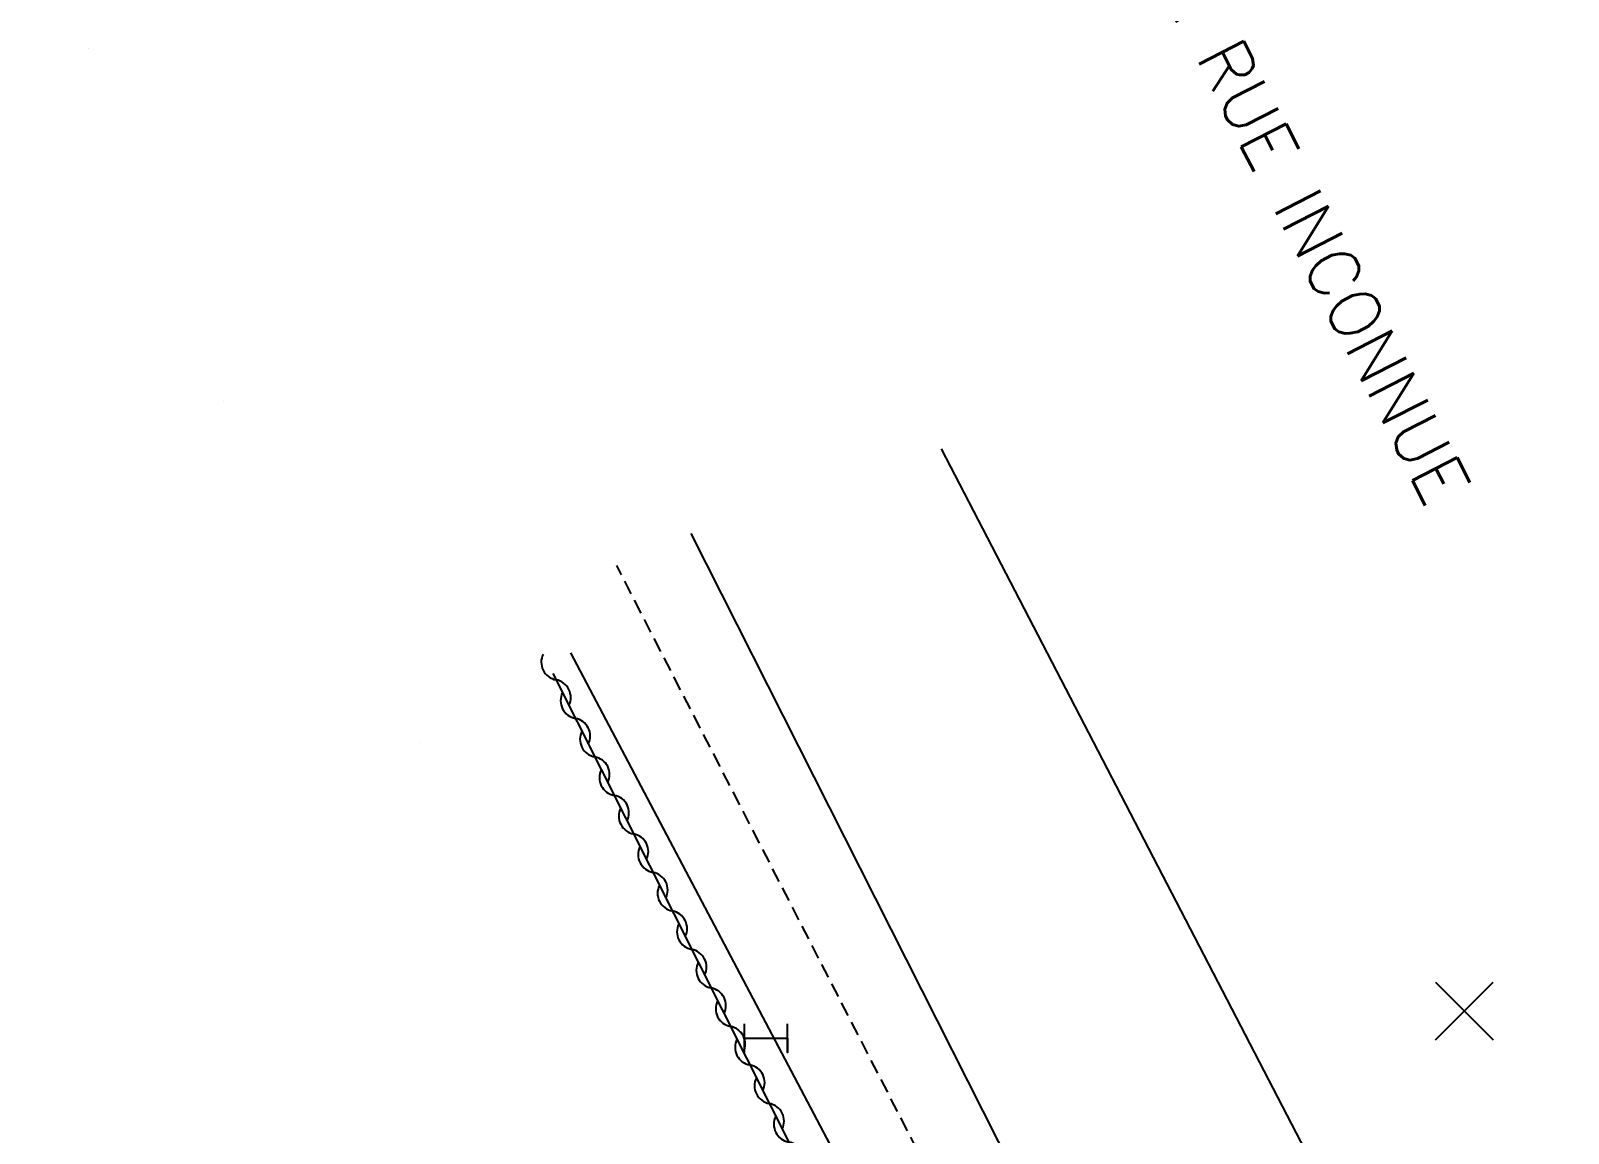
# Model space of a CAD drawing. Header units: millimetres. Extents: x 80000 to 81001, y 143000 to 144000.
# Drawn here: x 80411.5 to 80465, y 143039.5 to 143077.9 of the extents above; entities that cross this region are included whole.
import ezdxf
from ezdxf.enums import TextEntityAlignment as Align

# ---------------------------------------------------------------- set-up
doc = ezdxf.new("R2010")
doc.units = ezdxf.units.MM
doc.linetypes.add('DASHED', pattern=[0.75, 0.5, -0.25])
doc.layers.get('0').update_dxf_attribs({"linetype": 'CONTINUOUS'})
for name, color, linetype in [('W0001', 6, 'DASHED'), ('W0008', 7, 'CONTINUOUS'), ('W0100', 7, 'CONTINUOUS'), ('W0310', 3, 'CONTINUOUS'), ('W0322', 7, 'CONTINUOUS'), ('W0989', 7, 'CONTINUOUS'), ('W0991', 7, 'CONTINUOUS'), ('W1474', 7, 'CONTINUOUS')]:
    doc.layers.add(name, color=color, linetype=linetype)
doc.styles.get("Standard").update_dxf_attribs({"font": 'romans.shx', "width": 0.85})

# ---------------------------------------------------------------- blocks, each defined once
blk = doc.blocks.new('T1474')
at = {"color": 0, "linetype": 'Continuous', "flags": 128}
for points in [[(-0.75, -0.5), (-0.75, 0.5)], [(-0.75, 0), (0.75, 0)], [(0.75, 0), (0.749, -0.5), (0.75, 0.5)]]:
    blk.add_lwpolyline(points, dxfattribs=at)
blk = doc.blocks.new('t991o')
at = {"color": 0, "linetype": 'Continuous'}
for p, q in [((-1, 1), (1, -1)), ((-1, -1), (1, 1))]:
    blk.add_line(p, q, dxfattribs=at)
blk = doc.blocks.new('t310o')
at = {"color": 0, "linetype": 'Continuous'}
for centre, start, end in [((-0.5, 0.375), 216.8699, 323.1304), ((0.5, -0.375), 36.8699, 143.1303)]:
    blk.add_arc(centre, 0.625, start, end, dxfattribs=at)

msp = doc.modelspace()

# ---------------------------------------------------------------- linework, layer by layer
at = {"layer": 'W0001'}
msp.add_lwpolyline([(80462.116, 143000), (80455.884, 143012.26), (80450.238, 143023.625), (80431.894, 143059.288)], dxfattribs=at)
at = {"layer": 'W0008'}
for points in [[(80464.99, 143000), (80453.435, 143022.794), (80453.257, 143023.222), (80452.131, 143025.488), (80434.488, 143060.411)], [(80430.282, 143056.257), (80447.975, 143022.711), (80448.201, 143021.711), (80448.226, 143020.768), (80448.065, 143020.001), (80447.747, 143019.254), (80447.288, 143018.603), (80446.681, 143018.015), (80445.823, 143017.489), (80421.11, 143004.883), (80411.512, 143000)]]:
    msp.add_lwpolyline(points, dxfattribs=at)
at = {"layer": 'W0100'}
msp.add_lwpolyline([(80443.177, 143063.355), (80459.691, 143031.522)], dxfattribs=at)
at = {"layer": 'W0310'}
for points in [[(80413.523, 143077.283), (80413.523, 143077.283), (80413.523, 143077.283), (80413.523, 143077.283), (80413.523, 143077.283), (80413.523, 143077.283), (80413.523, 143077.283), (80413.523, 143077.283), (80413.523, 143077.283), (80413.523, 143077.283), (80413.523, 143077.283), (80413.523, 143077.283), (80413.523, 143077.283), (80413.523, 143077.283), (80413.523, 143077.283), (80413.523, 143077.283), (80413.523, 143077.283), (80413.523, 143077.283), (80413.523, 143077.283), (80413.523, 143077.283), (80413.523, 143077.283), (80413.523, 143077.283), (80413.523, 143077.283), (80413.523, 143077.283), (80413.523, 143077.283), (80413.523, 143077.283), (80413.523, 143077.283), (80413.523, 143077.283), (80413.523, 143077.283), (80413.523, 143077.283), (80413.523, 143077.283), (80413.523, 143077.283), (80413.523, 143077.283), (80413.523, 143077.283), (80413.523, 143077.283), (80413.523, 143077.283), (80413.523, 143077.283), (80413.523, 143077.283), (80413.523, 143077.283), (80413.523, 143077.283), (80413.523, 143077.283), (80413.523, 143077.283), (80413.523, 143077.283), (80413.523, 143077.283), (80413.523, 143077.283), (80413.523, 143077.283), (80413.523, 143077.283), (80413.523, 143077.283), (80413.523, 143077.283), (80413.523, 143077.283), (80413.523, 143077.283), (80413.523, 143077.283), (80413.523, 143077.283), (80413.523, 143077.283), (80413.523, 143077.283), (80413.523, 143077.283), (80413.523, 143077.283), (80413.523, 143077.283), (80413.523, 143077.283), (80413.523, 143077.283), (80413.523, 143077.283), (80413.523, 143077.283), (80413.523, 143077.283), (80413.523, 143077.283), (80413.523, 143077.283), (80413.523, 143077.283), (80413.523, 143077.283), (80413.523, 143077.283), (80413.523, 143077.283), (80413.523, 143077.283), (80413.523, 143077.283), (80413.523, 143077.283), (80413.523, 143077.283), (80413.523, 143077.283), (80413.523, 143077.283), (80413.523, 143077.283), (80413.523, 143077.283), (80413.523, 143077.283), (80413.523, 143077.283), (80413.523, 143077.283), (80413.523, 143077.283), (80413.523, 143077.283), (80413.523, 143077.283), (80413.523, 143077.283), (80413.523, 143077.283), (80413.523, 143077.283), (80413.523, 143077.283), (80413.523, 143077.283), (80413.523, 143077.283), (80413.523, 143077.283), (80413.523, 143077.283), (80413.523, 143077.283), (80413.523, 143077.283), (80413.523, 143077.283), (80413.523, 143077.283), (80413.523, 143077.283), (80413.523, 143077.283), (80413.523, 143077.283), (80413.523, 143077.283), (80413.523, 143077.283), (80413.523, 143077.283)], [(80429.668, 143055.542), (80446.503, 143022.092)], [(80425.017, 143053.148), (80425.017, 143053.148), (80425.017, 143053.148), (80425.017, 143053.148), (80425.017, 143053.148), (80425.017, 143053.148), (80425.017, 143053.148), (80425.017, 143053.148), (80425.017, 143053.148), (80425.017, 143053.148), (80425.017, 143053.148), (80425.017, 143053.148), (80425.017, 143053.148), (80425.017, 143053.148), (80425.017, 143053.148), (80425.017, 143053.148), (80425.017, 143053.148), (80425.017, 143053.148), (80425.017, 143053.148), (80425.017, 143053.148), (80425.017, 143053.148), (80425.017, 143053.148), (80425.017, 143053.148), (80425.017, 143053.148), (80425.017, 143053.148), (80425.017, 143053.148), (80425.017, 143053.148), (80425.017, 143053.148), (80425.017, 143053.148), (80425.017, 143053.148), (80425.017, 143053.148), (80425.017, 143053.148), (80425.017, 143053.148), (80425.017, 143053.148), (80425.017, 143053.148), (80425.017, 143053.148), (80425.017, 143053.148), (80425.017, 143053.148), (80425.017, 143053.148), (80425.017, 143053.148), (80425.017, 143053.148), (80425.017, 143053.148), (80425.017, 143053.148), (80425.017, 143053.148), (80425.017, 143053.148), (80425.017, 143053.148), (80425.017, 143053.148), (80425.017, 143053.148), (80425.017, 143053.148), (80425.017, 143053.148), (80425.017, 143053.148), (80425.017, 143053.148), (80425.017, 143053.148), (80425.017, 143053.148), (80425.017, 143053.148), (80425.017, 143053.148), (80425.017, 143053.148), (80425.017, 143053.148), (80425.017, 143053.148), (80425.017, 143053.148), (80425.017, 143053.148), (80425.017, 143053.148), (80425.017, 143053.148), (80425.017, 143053.148), (80425.017, 143053.148), (80425.017, 143053.148), (80425.017, 143053.148), (80425.017, 143053.148), (80425.017, 143053.148), (80425.017, 143053.148), (80425.017, 143053.148), (80425.017, 143053.148), (80425.017, 143053.148), (80425.017, 143053.148), (80425.017, 143053.148), (80425.017, 143053.148), (80425.017, 143053.148), (80425.017, 143053.148), (80425.017, 143053.148), (80425.017, 143053.148), (80425.017, 143053.148), (80425.017, 143053.148), (80425.017, 143053.148), (80425.017, 143053.148), (80425.017, 143053.148), (80425.017, 143053.148), (80425.017, 143053.148), (80425.017, 143053.148), (80425.017, 143053.148), (80425.017, 143053.148), (80425.017, 143053.148), (80425.017, 143053.148), (80425.017, 143053.148), (80425.017, 143053.148), (80425.017, 143053.148), (80425.017, 143053.148), (80425.017, 143053.148), (80425.017, 143053.148), (80425.017, 143053.148), (80425.017, 143053.148), (80425.017, 143053.148)]]:
    msp.add_lwpolyline(points, dxfattribs=at)
at = {"layer": 'W0322'}
msp.add_lwpolyline([(80418.222, 143064.984), (80418.222, 143064.984), (80418.222, 143064.984), (80418.222, 143064.984), (80418.222, 143064.984), (80418.222, 143064.984), (80418.222, 143064.984), (80418.222, 143064.984), (80418.222, 143064.984), (80418.222, 143064.984), (80418.222, 143064.984), (80418.222, 143064.984), (80418.222, 143064.984), (80418.222, 143064.984), (80418.222, 143064.984), (80418.222, 143064.984), (80418.222, 143064.984), (80418.222, 143064.984), (80418.222, 143064.984), (80418.222, 143064.984), (80418.222, 143064.984), (80418.222, 143064.984), (80418.222, 143064.984), (80418.222, 143064.984), (80418.222, 143064.984), (80418.222, 143064.984), (80418.222, 143064.984), (80418.222, 143064.984), (80418.222, 143064.984), (80418.222, 143064.984), (80418.222, 143064.984), (80418.222, 143064.984), (80418.222, 143064.984), (80418.222, 143064.984), (80418.222, 143064.984), (80418.222, 143064.984), (80418.222, 143064.984), (80418.222, 143064.984), (80418.222, 143064.984), (80418.222, 143064.984), (80418.222, 143064.984), (80418.222, 143064.984), (80418.222, 143064.984), (80418.222, 143064.984), (80418.222, 143064.984), (80418.222, 143064.984), (80418.222, 143064.984), (80418.222, 143064.984), (80418.222, 143064.984), (80418.222, 143064.984), (80418.222, 143064.984), (80418.222, 143064.984), (80418.222, 143064.984), (80418.222, 143064.984), (80418.222, 143064.984), (80418.222, 143064.984), (80418.222, 143064.984), (80418.222, 143064.984), (80418.222, 143064.984), (80418.222, 143064.984), (80418.222, 143064.984), (80418.222, 143064.984), (80418.222, 143064.984), (80418.222, 143064.984), (80418.222, 143064.984), (80418.222, 143064.984), (80418.222, 143064.984), (80418.222, 143064.984), (80418.222, 143064.984), (80418.222, 143064.984), (80418.222, 143064.984), (80418.222, 143064.984), (80418.222, 143064.984), (80418.222, 143064.984), (80418.222, 143064.984), (80418.222, 143064.984), (80418.222, 143064.984), (80418.222, 143064.984), (80418.222, 143064.984), (80418.222, 143064.984), (80418.222, 143064.984), (80418.222, 143064.984), (80418.222, 143064.984), (80418.222, 143064.984), (80418.222, 143064.984), (80418.222, 143064.984), (80418.222, 143064.984), (80418.222, 143064.984), (80418.222, 143064.984), (80418.222, 143064.984), (80418.222, 143064.984), (80418.222, 143064.984), (80418.222, 143064.984), (80418.222, 143064.984), (80418.222, 143064.984), (80418.222, 143064.984), (80418.222, 143064.984), (80418.222, 143064.984), (80418.222, 143064.984), (80418.222, 143064.984), (80418.222, 143064.984)], dxfattribs=at)

# ---------------------------------------------------------------- block references
at = {"layer": 'W0310', "rotation": 296.7153927429181}
for p in [(80429.782, 143055.316), (80430.456, 143053.976), (80431.131, 143052.636), (80431.805, 143051.296), (80432.479, 143049.956), (80433.154, 143048.617), (80433.828, 143047.277), (80434.502, 143045.937), (80435.177, 143044.597), (80435.851, 143043.257), (80436.525, 143041.917), (80437.2, 143040.577), (80437.874, 143039.237)]:
    msp.add_blockref('t310o', p, dxfattribs=at)
at = {"layer": 'W0991'}
msp.add_blockref('t991o', (80461.375, 143043.796), dxfattribs=at)
at = {"layer": 'W1474'}
msp.add_blockref('T1474', (80437.087, 143042.849), dxfattribs=at)

# ---------------------------------------------------------------- texts
at = {"layer": 'W0989'}
msp.add_text('NOM DE RUE INCONNUE', height=1.75, rotation=297.1337, dxfattribs=at).set_placement((80454.431, 143074.195), align=Align.MIDDLE)

doc.saveas('drawing.dxf')
